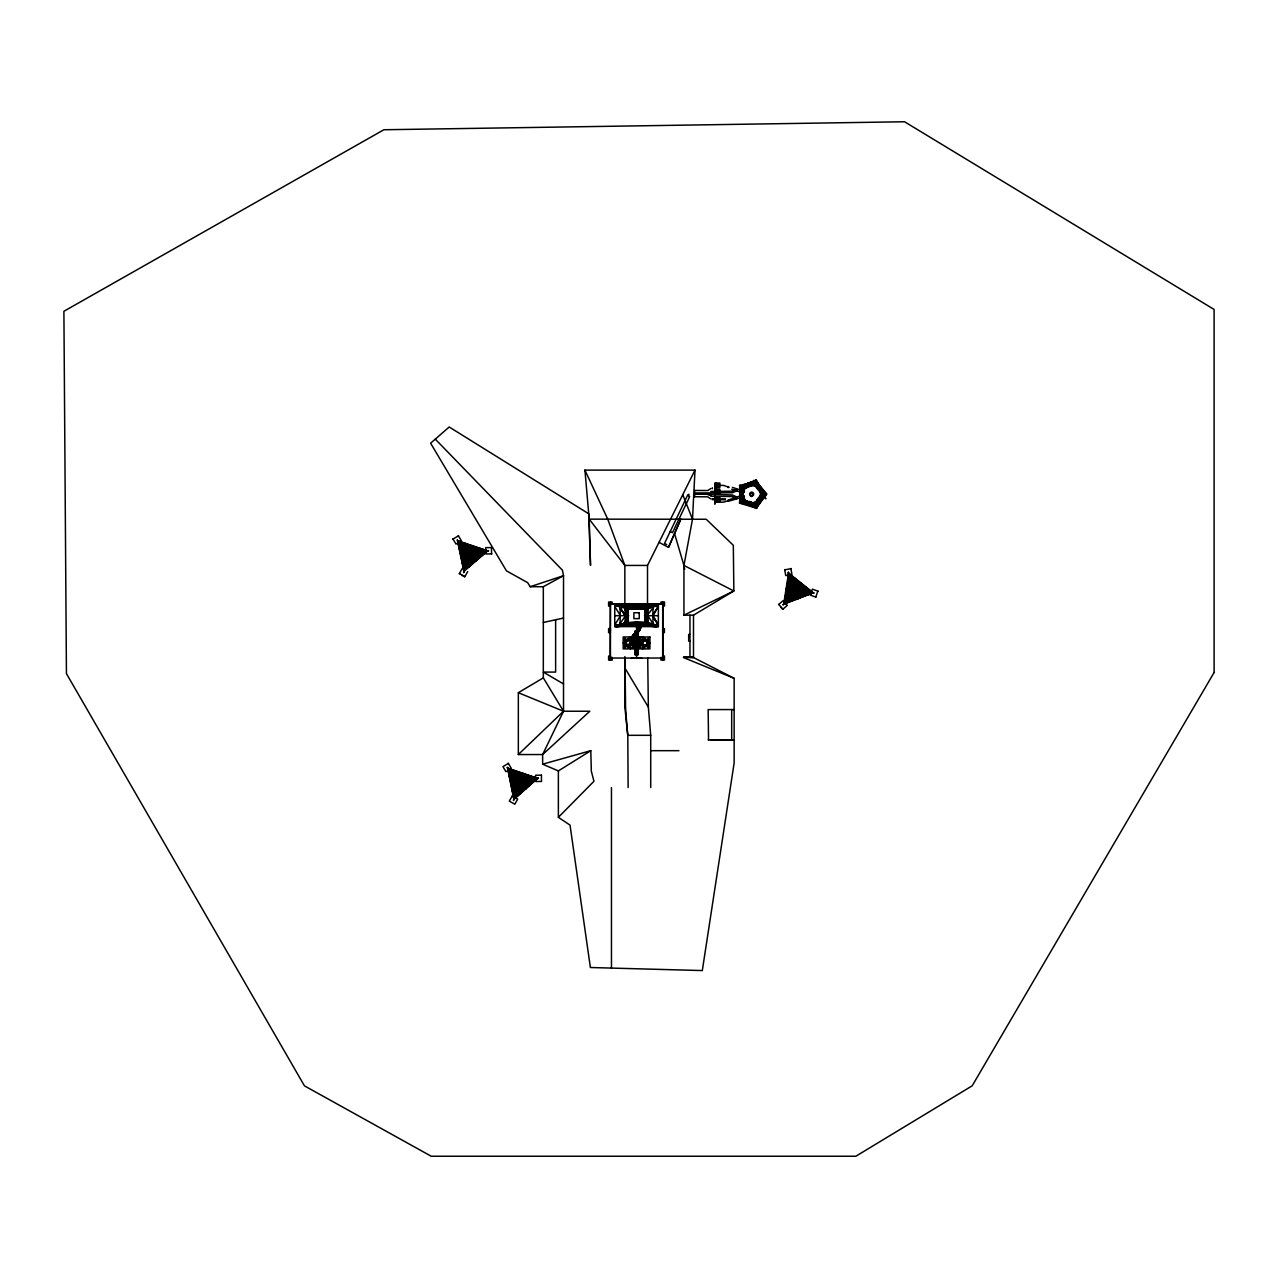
<?xml version="1.0" encoding="UTF-8"?>
<svg xmlns="http://www.w3.org/2000/svg" width="1278" height="1278" viewBox="0 0 1278 1278"><rect width="100%" height="100%" fill="white"/><g stroke="black" fill="none" stroke-linecap="round" stroke-linejoin="round"><path stroke-width="1.5" d="M662.675 658.218L662.675 656.029L664.464 656.013L664.464 660.055L660.87 660.055L660.87 657.371M520.194 779.82L520.929 780.155M477.605 550.435L476.63 550.051L477.716 550.467M715.488 483.02L714.849 504.171L714.945 483.02L719.881 483.052L719.881 484.394L715.488 484.362M716.207 501.375L716.207 500.033M716.207 498.244L716.223 496.902M716.239 494.171L716.239 492.829M716.255 490.576L716.255 489.234M716.271 487.541L716.271 486.199M716.287 484.378L716.287 483.036M751.672 496.615L753.253 493.979L751.049 492.685M688.89 496.679L688.906 494.171M694.689 496.727L694.721 494.203L707.804 494.314L732.278 494.969L737.294 497.206L736.671 498.628L731.943 496.535L710.792 496.263M712.341 488.707L712.357 487.765M466.166 566.058L461.949 545.211M511.983 772.839L531.392 779.899M467.189 550.626L466.454 551.297M479.857 552.639L466.662 564.109L463.147 546.824M516.935 778.238L516.44 778.909M482.78 551.713L461.102 544.46M515.737 773.877L516.983 774.372L515.881 773.637M510.992 772.072L532.814 779.564L511.008 772.104M740.026 486.311L739.563 485.177L740.553 499.874M741.016 486.966L740.617 486.055M740.936 486.295L740.968 501.743M755.49 505.737L741.671 501.711L741.895 486.758L740.841 501.711M743.988 496.008L743.588 499.746L742.662 488.084L742.742 500.481L743.54 488.627L748.94 485.832L743.764 488.244L747.534 487.365M743.652 492.445L743.54 488.627L743.333 492.461M463.323 546.84L479.697 552.463L466.646 563.854M516.52 791.386L513.197 774.372M521.36 779.484L519.619 779.229M740.905 486.95L739.483 503.117L755.841 507.989L741.24 502.318L755.122 505.625L743.876 500.225L747.422 501.264M742.007 487.477L742.822 500.736L741.847 487.477L741.959 501.04M742.822 488.084L742.758 500.401L742.374 494.219M743.636 492.318L743.732 488.42L754.915 484.474M743.7 488.787L744.004 492.493M534.891 778.829L533.581 778.414M534.028 779.165L509.618 771.417M509.666 770.362L510.928 770.698M460.208 543.438L465.096 568.406L484.378 551.633M510.178 770.953L534.204 779.213L514.89 795.938L510.034 770.874M514.299 798.446L508.548 768.509L514.139 798.478L536.648 778.35M755.346 506.631L740.345 502.941L740.905 486.742L741.783 500.992L742.726 487.924M624.846 604.702L624.846 565.435L589.206 519.14L706.223 519.251L733.316 545.291L733.844 590.979L693.491 615.181L683.938 615.181L683.938 565.435L692.484 519.251L695.008 470.112L584.925 470.112L589.206 519.14L590.516 565.435L588.743 513.804L449.201 426.996L430.622 443.21L506.455 570.851L527.67 582.672L530.194 586.714L543.326 586.714L563.518 575.691L562.448 570.228L435.287 439.137M463.93 571.713L457.268 539.763L457.844 540.898M458.195 541.76L486.678 550.578M507.318 767.503L507.893 768.366L507.27 767.327M742.742 500.305L742.806 488.164M743.125 494.203L742.151 494.235L742.885 487.749L742.742 500.561L754.931 504.602L763.781 494.378L755.458 504.299L760.57 495.976M488.563 550.946L487.525 551.01M537.415 778.414L538.453 777.982M633.489 640.629L634.319 642.355L633.233 640.502L642.738 623.952L633.041 642.115L631.683 641.396L641.3 624.143L642.722 623.968L632.834 638.489L631.556 637.626L641.316 624.047L642.738 623.952L632.674 638.313L631.412 637.434L641.348 623.968L642.323 624.686M743.748 499.586L743.828 496.008M635.853 642.275L637.019 642.53L636.859 643.952M637.083 643.745L636.14 643.345M654.927 626.619L657.036 626.508M790.603 585.244L790.747 584.381M789.133 583.615L789.293 582.576M788.127 582.337L788.382 580.755M788.638 582.832L788.861 581.442M787.583 581.905L787.887 580.036M626.252 641.732C626.987 649.767 632.77 639.048 630.23 640.725M630.437 643.473L630.437 642.291M632.993 639.319L632.77 641.013M633.92 637.498L634.479 639.351L633.201 641.045M634.479 646.301L633.137 645.933L633.281 644.751M636.939 642.994C634.431 643.058 638.345 640.534 637.179 643.713M638.521 644.016L639.208 643.01L638.872 644.224A2.668 2.668 0 0 1 634.511 644.591A2.668 2.668 0 0 1 635.645 640.374A2.668 2.668 0 0 1 639.224 642.882L638.872 644.224L639.192 643.01M640.07 640.566L638.425 639.607M637.914 637.818C645.342 639.639 640.47 651.381 633.936 647.403C626.3 641.444 637.387 634.399 643.729 637.722M643.01 641.013C640.23 647.131 648.92 645.869 647.499 641.923M642.499 643.473L642.499 642.291M789.053 589.078L788.766 591.075L789.405 587.113M636.556 646.588L638.649 646.508A4.185 4.185 0 0 1 634.463 646.508L637.562 646.588M635.789 643.217L635.198 643.457M471.486 552.288L470.192 551.473M626.699 645.358L627.019 645.007A2.348 2.348 0 0 0 630.581 642.882L632.37 642.882M642.994 645.214L643.489 645.007M646.349 640.677L642.834 641.189M792.935 590.276L793.159 589.35M788.606 572.991L783.654 604.254L813.175 592.896L788.558 573.023M783.813 603.679L783.989 602.481M788.382 574.78L788.574 573.582M789.085 573.838L784.5 603.967L788.925 573.806M810.827 592.657L785.219 602.481L789.117 574.237M789.964 576.426L785.906 601.555L790.139 576.298M786.833 600.037L787.024 598.839M790.139 579.174L790.315 577.991M791.05 578.567L787.296 599.334L807.121 592.257M788.941 598.967L787.599 599.494L790.635 578.918M788.127 598.695L791.146 579.653L806.13 591.794L788.127 598.695L806.13 591.762M791.354 580.595L788.846 597.912L805.108 591.634L791.673 580.691M789.405 596.762L791.769 581.889L803.846 591.714M789.596 596.73L791.961 581.809L803.878 591.347L789.516 596.874L803.814 591.65M802.552 591.059C792.009 596.187 785.171 601.778 793.143 582.8M792.871 583.758L791.146 595.516M791.449 594.382L793.382 584.861M798.015 590.356L798.974 590.66L793.766 586.394C785.762 599.366 808.111 590.771 794.005 586.043M792.935 592.177L793.83 587.225L798.127 590.452L792.664 592.081M794.005 587.257L793.51 592.848L798.111 590.58M793.574 592.018C791.625 581.41 803.447 594.062 793.718 591.842M792.408 590.628L792.743 588.743M793.303 591.139L793.59 591.954L797.616 590.42L794.133 587.624M793.59 591.762L794.389 587.592L797.44 590.66M633.441 637.067L634.447 638.569L633.201 636.907L642.419 623.808L633.073 636.732C633.728 639.399 633.68 635.118 631.524 637.434M798.351 590.883L794.229 586.874L793.287 592.832M460.24 548.022L460.559 549.604M785.443 595.468L785.139 597.337M785.826 596.81L786.082 595.213M786.721 594.909L786.497 596.299M469.138 556.857C464.825 538.549 471.31 567.544 468.259 553.534M518.325 784.724L519.188 784.341M519.06 784.436L518.037 779.963L518.932 784.388L518.836 783.366M787.264 595.356L787.424 594.318M467.46 561.026L465.368 549.157L476.582 553.198L467.301 560.722M515.002 777.136L526.296 780.363M467.349 561.601L464.649 548.629L477.413 552.991L467.492 561.857L477.285 552.815M467.508 561.633L464.857 548.374L477.141 553.102M517.382 789.293L527.319 780.507L514.539 776.289L515.258 775.842M466.214 550.211C462.94 576.058 486.678 538.198 468.243 559.668M516.12 777.759L525.21 780.954L517.941 787.328L515.865 777.823L525.354 781.098M789.213 594.078L789.341 593.216M464.154 547.639L478.419 552.495L467.029 562.815L464.17 547.575M626.06 644.991L626.252 645.039A2.939 2.939 0 0 0 630.773 644.352M643.281 645.262L643.569 644.863M467.476 551.617L468.722 557.911M530.689 779.692L512.526 773.957M514.283 776.72L513.996 775.698M620.181 608.536L624.75 614.83L620.485 608.104M648.361 616.571L652.818 623.297M511.855 772.87L531.728 779.947L516.04 793.59L511.807 773.03M611.331 604.079L610.389 603.136L609.382 604.015L610.437 605.005L609.925 603.264L611.491 604.015M610.405 629.687L609.91 631.508L610.293 629.671M610.756 657.499C610.293 659.272 609.941 657.531 610.788 657.851M638.872 644.224L638.696 642.882M661.764 604.015L663.586 603.52L662.675 605.005M662.036 604.015L663.378 604.015L662.419 604.031M662.339 657.451L662.675 658.697L662.675 657.355M517.846 786.305L524.06 780.714M538.421 778.43L537.447 778.59M796.913 588.727L796.242 588.295M516.759 790.299L514.091 775.155L528.373 780.219L516.6 790.299M611.347 657.547L609.91 658.889L610.437 657.052M661.621 604.015L663.17 603.2L662.707 604.957M662.819 629.671L663.729 630.661L662.675 631.636M662.276 658.042L662.419 658.154M662.675 657.052C665.854 660.199 659.496 657.068 662.196 658.841M480.56 552.064L466.103 564.636L466.837 565.211M516.024 792.328L530.466 779.66M464.074 571.538L463.706 572.688M464.393 570.451L458.69 541.664L459.409 542.559M513.82 799.069L513.5 800.491L513.98 799.133M514.315 798.031L509.203 770.362M627.466 615.085L625.405 607.481L647.706 607.481M628.313 614.59L627.115 614.974L625.15 609.75M644.799 616.795C648.074 615.676 649.336 630.102 645.63 616.316M748.349 505.034C725.808 493.707 772.823 512.143 749.084 502.318L755.138 503.676M748.604 504.251L741.751 501.439M755.362 505.513L765.011 494.378L756.368 506.599L766.209 494.41L760.969 487.301C773.541 516.2 757.934 481.758 756.049 481.614L756.049 479.681L754.371 486.311M755.777 506.008L748.429 504.027L748.173 505.145M755.617 507.909L754.308 501.934L755.873 507.829M748.588 503.899L741.272 502.206L748.221 505.002M749.371 501.647L748.796 503.26L754.947 505.625M755.458 504.299L762.918 494.091L755.138 504.762L742.326 501.343L755.122 505.609M461.374 545.546L462.061 545.323M484.266 552.208L484.362 551.393M749.132 502.158L754.611 503.564L749.371 501.391M797.472 588.599L796.29 587.784M813.846 592.848L812.984 592.784L813.974 593.072M465.032 568.263L484.266 551.505L459.952 543.597M515.977 793.35L531.536 779.884M796.466 588.998L797.36 588.359M794.229 589.829C800.507 590.212 786.274 591.379 785.906 588.583M791.897 583.135L802.648 591.155M460.991 544.412L465.639 566.953M519.683 791.386L520.098 790.108L519.219 790.778M747.694 500.976L743.876 500.225M743.652 500.257L747.55 501.296L744.068 500.017M800.811 590.755L791.593 594.366L800.427 590.755M457.684 540.929L487.637 551.137M459.281 542.767L485.241 551.617M460.895 544.572L483.004 551.665L465.48 567.112L460.975 544.348M462.54 545.834L462.844 547.623M463.978 546.585L462.7 546.073M464.729 544.109L466.246 544.62M465.112 544.859L466.454 545.307M465.911 545.77L466.917 546.105M465.096 549.556L476.374 552.783M466.837 547.895L467.668 548.182M469.969 553.55C467.716 558.294 474.697 548.39 472.812 545.578M473.403 553.805L467.46 551.345M468.579 558.135L473.579 553.566M474.138 553.134L474.298 553.965M474.41 553.438L468.355 558.901L474.41 553.566L466.742 550.866L468.243 558.853M476.135 551.058L475.304 550.77M476.662 552.991L476.454 553.853M478.164 549.939L477.173 549.604M479.17 551.808L480.32 552.16M480.113 549.348L478.595 548.821M461.949 545.386L481.694 551.761M486.726 551.457L464.058 570.739M512.989 774.66L529.667 779.884M514.235 770.922L516.024 771.529M515.034 772.439L516.376 772.886M514.906 776.273L515.897 776.641M515.833 773.35L516.823 773.685M515.354 775.858L513.676 775.522M516.759 775.474L517.59 775.762M516.727 778.526L524.22 781.082M517.159 779.085L523.549 781.225L518.485 785.714L517.127 779.085L523.549 781.273M517.702 779.931C528.213 777.871 520.418 786.401 518.277 784.676M517.67 779.868L522.846 781.657L518.804 784.884M518.197 780.299L522.175 781.545L518.996 784.5L518.293 780.203L522.335 781.577L519.012 784.181M520.018 781.082L522.734 773.158M526.041 778.637L525.226 778.366M526.025 780.075L527.031 780.395M526.919 779.836L528.054 780.219M528.086 777.519L527.079 777.184M529.268 777.28L527.942 776.832M530.817 776.561L529.028 775.954M536.648 779.053L508.245 768.941M515.561 794.868L510.88 772.12M472.045 555.978L471.278 557M522.015 783.59L520.753 784.564M628.313 616.795C625.293 614.606 623.904 631.14 627.466 616.316M647.674 609.159L645.821 614.974L647.962 609.75M645.63 615.085L647.946 609.478M815.747 597.05L817.856 591.123M805.843 591.57L805.012 591.107M464.521 571.09L458.562 541.025M481.518 552.208L465.991 565.898L481.806 552.352M469.361 563.358L470.176 562.528L469.425 563.215M515.114 795.859L510.289 770.826M619.942 614.862L615.006 606.826M653.026 616.907L658.106 624.559L653.362 616.539M636.572 644.048C632.035 636.22 643.138 648.281 635.374 642.195M471.055 556.329L471.646 555.706M791.066 578.902L807.089 591.73M463.547 572.416L463.898 571.49M464.297 570.419L486.391 551.09L459.361 542.527L464.968 569.365M514.219 797.999L536.297 778.669M793.926 585.628L793.127 585.995M516.631 792.664L516.104 792.136M808.511 591.954L790.331 577.544L786.897 600.436M532.814 779.436L515.385 794.676L510.896 771.928M789.948 576.362L809.693 592.417L785.858 601.634M625.9 642.259L627.61 640.55L630.022 641.093M632.77 644.735L632.993 646.444L634.687 646.668M637.003 642.882L636.093 642.882M640.342 641.013C641.364 638.249 635.981 638.537 640.182 640.789M639.575 643.681L636.556 645.997L633.537 643.681M640.31 644.687L639.655 645.134M640.342 646.157L640.342 644.735M647.115 641.332L647.019 642.131M467.972 559.572L466.119 550.211L475.352 553.182M668.522 547.399L680.775 519.235L668.522 547.399L659.017 542.335M517.175 789.277L514.667 776.129L516.951 789.309M469.026 557.671L467.492 552.08L472.684 553.805M475.112 553.342L466.103 550.243M519.076 785.155L517.782 779.34M526.408 780.714L517.494 788.622L515.274 776.752L517.862 788.526M687.804 494.778L664.496 543.501L666.765 544.588M689.689 496.679L672.484 532.638L670.215 531.552M793.159 594.845L793.143 595.229M647.515 604.702L647.515 565.435L695.008 470.112M635.997 643.441L635.39 643.457M633.68 640.837L631.779 641.38L641.332 624.159L641.939 626.06L640.566 625.469L640.837 627.258L639.495 626.587M459.265 573.774L462.253 568.47M467.732 571.554L464.745 576.857L462.013 575.308M639.192 647.195L639.783 646.748M755.969 506.855L765.218 493.979L755.777 505.273L761.832 495.704M762.79 493.995L755.889 505.353M756.288 506.264L763.557 494.458M760.25 500.161C771.896 485.496 756.672 499.954 761.177 500.848L756.688 507.638L766.896 493.995L756.129 481.55L764.691 493.58M755.282 503.324L757.998 498.5M758.126 498.596L755.042 503.197M615.006 624.559L619.942 616.539M653.026 614.478L658.106 606.826L653.362 614.862M653.17 614.862L658.106 606.826M755.586 504.395L758.812 499.075L759.499 499.522M788.414 572.224L788.382 572.959M758.541 498.979L759.563 499.682L755.777 505.273L764.292 493.867M755.138 504.762L743.045 500.736L755.186 504.618L759.451 499.586L761.193 500.816M790.89 595.149L792.248 584.142M761.768 493.915L758.876 499.235L762.646 494.298M755.058 503.356L761.624 494.235L758.765 499.139L762.774 494.394M762.758 494.187L755.33 504.634M791.769 583.327L792.568 582.928L790.267 596.059L802.728 591.315L792.424 582.784M758.429 498.819L755.17 503.276L761.464 494.266M763.717 494.362L755.586 505.689M484.202 551.681L460.192 543.454M791.577 580.803L788.861 598.104M632.514 636.284L632.85 638.361L631.588 637.578L641.348 624.063L641.636 625.964L639.623 626.412L639.847 628.409M784.868 603.184L786.034 602.625M790.379 577.704L808.479 592.018M620.277 623.297L624.942 616.571M648.042 614.399L652.818 608.104M812.185 593.056L784.117 603.392M788.43 598.679L790.986 579.621L792.376 580.691M783.238 604.925L783.845 604.143L782.935 604.67M784.532 603.232L811.849 592.641L789.437 575.308L785.443 602.401M787.903 595.053L788.079 594.046L787.935 595.197M629.91 644.671L630.214 644.016M633.856 641.316L636.556 639.767L639.256 641.316M642.722 641.732L642.451 640.629M470.16 552.192L471.007 552.575M512.686 773.653L516.136 792.552L530.642 779.852L512.382 773.653M760.378 500.241L759.388 499.65M478.403 552.751L464.058 547.799L466.678 562.719M646.876 641.508L646.317 640.725M788.414 573.199L813.271 592.784M789.293 575.483L810.859 592.417M789.437 576.474L809.805 592.289L785.81 601.475M793.942 578.614L795.188 579.621M794.037 579.445L795.14 580.34M794.469 580.579L795.299 581.25M793.526 585.739L799.804 590.708M795.763 589.302L801.018 582.784M799.645 590.34L799.613 591.155M804.533 588.727L803.718 588.056M806.562 588.838L805.316 587.832M516.12 777.935L517.862 787.216M757.95 498.564L761.592 494.346M476.295 553.039L467.46 560.914L465.192 549.189M795.204 592.768L796.657 592.129M518.469 779.915L517.862 780.155M811.466 592.96L810.316 593.311M620.149 608.807L620.533 606.954M634.128 638.792L634.096 638.489A5.24 5.24 0 0 1 641.78 642.882A2.939 2.939 0 0 0 641.875 643.633M652.962 622.594L652.739 625.309M791.705 598.296L792.695 597.784L791.641 598.28M784.452 603.168L785.203 602.305M808.271 592.273L786.609 600.229M640.342 647.067L639.511 647.722M792.552 594.078L791.913 593.311M788.206 572.304L788.574 573.231M790.89 595.324L801.961 591.011L792.664 583.535M734.147 678.314L683.41 657.531L693.491 657.531L734.147 678.314L734.147 762.966L702.309 970.561L590.388 967.51L570.036 825.125L558.374 817.329L593.966 781.257L591.315 771.145L590.803 750.681L542.639 764.18L542.639 754.547L563.518 711.239L563.518 575.691L530.194 586.714M735.154 489.873L731.99 491.215L710.84 491.455M629.878 644.144L630.054 645.086L629.974 644.24M663.138 658.841L662.675 657.084M629.655 644.639L629.495 644.527M789.884 597.417L789.133 597.737M801.833 591.091L790.619 595.101M469.154 565.1L470.176 564.125M469.09 565.946L470.256 564.844M520.098 791.721L519.028 792.648M518.341 754.547L563.518 711.239L589.813 711.239L542.639 754.547L518.341 754.547L518.341 692.708L543.326 677.851L543.326 586.714M470.384 565.515L468.962 566.761M520.306 793.095L518.884 794.341M750.761 492.861L750.17 494.618L751.672 495.72M468.754 555.834L469.01 556.745L472.253 553.917L468.131 552.719M467.173 562.847L478.228 552.607M465.799 566.793L466.71 566.01M481.694 552.895L482.605 552.096M486.854 551.026L463.898 570.563M518.277 786.497L524.236 781.162M516.456 791.545L529.731 780.171L516.584 791.689L513.085 774.42L529.316 780.283M515.338 795.555L516.248 794.772M532.814 780.251L533.725 779.468M513.98 798.319L536.664 778.494M513.932 799.421L537.463 778.254M778.558 604.558L783.206 600.628L787.28 605.421L782.647 609.366L780.602 606.97M469.266 556.761L472.093 554.093M801.05 589.254L800.427 589.174M480.72 556.473L482.141 555.227M530.642 784.053L532.063 782.807M479.378 556.074L480.48 555.195M480.065 556.249L481.279 555.195M528.373 783.67L529.204 783.015M633.584 639.911L634.463 639.256M634.703 646.093L633.616 646.077M639.607 646.301L639.559 644.687M646.317 644.495L645.294 645.086M755.953 481.119L742.135 486.87L748.525 484.713M755.218 482.221C787.951 522.59 732.55 452.492 763.829 494.107M741.08 486.007L755.681 480.352L741.08 486.007L755.33 482.125M761.944 494.203L755.234 483.835L763.525 493.739L756.448 480.496M755.186 482.685L740.649 486.295L755.793 481.423M759.915 488.052C757.87 491.886 751.304 473.691 760.186 487.861M755.777 482.94L762.982 494.346M758.94 488.739L762.615 494.107L754.994 483.595L742.742 487.333M755.106 483.515C765.602 495.784 767.647 499.219 754.963 484.697M758.956 488.771L755.202 483.755L761.576 493.787L754.915 484.921L757.934 489.538M758.685 488.883L762.806 493.755M739.946 502.142L745.154 499.299L739.962 502.813L740.393 485.305M614.75 607.497L615.229 605.644M710.872 488.5L707.82 490.528L694.737 490.448L694.721 492.957L732.294 492.781L737.342 490.624L736.735 489.186M542.639 764.18L558.374 770.922L590.803 750.681M453.019 539.06L458.451 535.849M508.372 763.429L502.941 766.64L505.912 771.656L511.328 768.445L508.229 763.206M468.227 557.256L469.01 557.208M515.737 793.414L511.695 772.998M467.812 558.582L468.754 558.821M683.938 615.181L733.844 590.979L683.938 565.435L674.64 533.964M728.14 487.589L728.971 487.206L723.524 485.416L715.632 485.368M792.44 596.746L793.239 596.379M728.684 499.89L740.409 495.848M790.842 599.845L792.136 599.286M791.961 599.973L790.459 600.548M791.849 600.66L790.092 601.331M743.061 487.525L754.963 482.653L742.678 487.733L748.972 485.991L742.981 487.573M742.63 487.589L755.218 483.659M633.281 639.096L634.687 639.096M754.755 483.435L741.384 486.95L755.346 481.502L740.17 485.384L744.77 489.506L739.802 485.672M750.873 486.279L754.403 484.618L748.86 485.864L748.429 484.426M755.394 481.646L748.093 483.324L748.908 486.007L754.643 483.627L748.892 486.007L754.26 484.666M516.999 781.625L517.366 783.494M748.908 486.007L754.691 483.771M804.741 591.746L803.622 592.177M805.699 592.529L806.817 592.097M748.269 484.298L754.963 482.717L742.103 486.838M796.673 590.771L797.552 590.436M748.445 484.09L748.045 483.18M658.362 605.532L645.709 609.079L658.362 604.782L658.362 626.619L614.75 626.619L614.75 604.782L658.362 604.782L644.799 609.079M628.313 622.306L614.75 625.869C628.856 621.268 644.352 619.942 658.362 625.869L644.799 622.306M747.486 487.206L744.068 488.26M741.895 486.966L755.41 482.573M743.908 488.212L754.659 484.729L761.544 494.075M804.677 595.74L806.466 595.133M803.542 594.909L804.884 594.462M804.134 595.308L805.667 594.797M748.525 484.713L754.963 482.733M744.467 496.599L729.051 501.088M800.763 593.487L801.594 593.168M640.661 625.453L642.562 624.91L641.268 624.015L642.578 624.91L641.109 623.153L643.281 623.249L643.281 624.223L641.109 624.223M639.927 626.779L641.828 626.236L640.374 625.341L640.773 627.29L639.495 626.492M639.176 628.041L641.093 627.562M637.706 630.757L639.607 630.214M636.971 632.083L638.92 631.572M638.345 629.543L638.169 632.722L634.223 633.76L634.431 635.933L632.546 636.396M636.716 635.517L634.16 633.984C634.303 638.073 632.578 633.632 637.387 634.192L636.077 633.505M634.751 636.061L636.652 635.517M635.166 638.169L633.265 638.712L633.728 640.693L632.386 640.102L632.993 642.019M632.53 640.054L634.607 639.687M614.75 625.869L627.402 622.306L627.466 616.012M610.964 603.743L609.814 603.743L610.389 604.75M610.405 629.958L610.405 631.3M662.611 631.3L662.899 630.15M662.611 631.556L663.554 630.629L662.611 629.687M610.421 657.132L609.941 658.889L611.219 657.611M663.154 658.873L662.18 658.873M616.411 604.766L635.278 605.868M637.834 625.325L656.7 626.619L637.834 625.533M487.493 550.834L488.484 550.594M543.326 622.466L563.518 618.057M734.147 709.578L708.156 709.578L708.539 739.866M460.368 543.23L465.352 568.359M462.716 545.994L466.214 564.972L480.72 552.256L462.46 546.073M460.879 548.534L461.214 549.891M461.677 549.444L461.933 550.451M465.128 549.205L465.767 549.077M463.658 550.642L463.898 551.489M467.94 552.575L472.045 553.949M460.639 556.234L468.834 554.62M468.722 557.192L472.892 554.029L468.962 557.272M468.451 558.055L467.205 551.505L473.611 553.662M465.623 560.259L465.464 559.397M464.186 562.128L464.042 561.09M463.786 563.279L463.579 561.889M465.927 563.374L466.151 564.604M463.403 563.981L463.083 562.4M464.186 571.665L457.62 540.706L487.717 550.898L463.738 571.506M509.379 775.123L509.826 776.96M510.162 775.618L510.481 777.2M510.785 776.113L511.12 777.487M511.599 777.024L511.855 778.046M513.58 778.222L513.804 779.069M516.568 778.51L518.197 786.353M510.545 783.829C511.775 786.369 524.875 780.299 518.788 782.12M515.545 787.839L515.369 786.976M516.568 788.861L516.839 790.028M514.107 789.708L513.964 788.67M513.772 790.858L513.5 789.469M513.325 791.561L513.005 789.98M512.782 792.312L512.494 790.443M514.091 799.245L507.542 768.286L537.639 778.478L513.82 799.293L507.701 768.254M626.156 607.449L635.533 608.312M646.652 623.999L637.866 623.025M637.578 623.281L637.85 622.306M784.692 569.828L790.89 568.694M621.491 606.044L635.645 607.242M637.45 623.952L651.924 625.102M642.483 624.942L640.534 625.277L642.483 624.862M639.639 626.508L641.604 626.188M638.76 627.754L640.693 627.322M639.543 626.619L639.879 628.52L637.866 628.984L638.041 630.869M636.987 630.214L638.936 629.894L638.649 627.849L639.99 628.52M637.546 634.048L636.156 633.377L635.917 631.412L638.057 631.124M637.882 632.642L635.182 632.594L637.163 632.354M634.319 633.92L636.284 633.584L636.7 635.374M631.667 637.626L633.616 637.291L633.329 635.262L633.776 637.163L632.386 636.46L632.642 638.217L631.444 637.387M536.313 778.765L509.283 770.139L514.635 796.993M640.677 627.322L638.68 627.53L639.943 628.409M639.783 628.536L637.818 628.856L639.048 629.639L638.617 627.722M636.923 630.086L638.872 629.766M636.029 631.3L637.978 630.997L636.764 630.15L637.147 632.083L635.869 631.364M635.118 632.53L637.083 632.211M633.329 634.974L635.278 634.671M632.418 636.124L634.383 635.901M518.373 781.066L518.101 780.171M644.112 640.677L644.735 638.121M637.45 607.242L651.924 606.091L637.754 607.29M621.188 625.102L635.645 624.159M637.594 608.44L646.956 607.449L637.866 608.376M626.156 623.744L635.533 623.073L626.444 623.792M637.834 606.06L656.7 604.766L638.073 606.123M616.411 626.412L635.278 625.325L616.411 626.619M710.472 739.882L734.147 739.866L708.156 739.946M634.767 606.028L638.345 606.028M638.345 625.421L634.767 625.421M766.081 494.314L759.979 494.027L765.953 494.506M641.844 640.997L647.515 640.917L647.595 647.243M491.758 547.575L485.672 547.639L485.736 553.949L491.822 553.885M742.151 494.33L741.927 487.509L741.783 500.8M748.844 503.117L742.822 500.736M742.119 501.359L755.506 506.839M631.444 658.234L634 658.234M647.515 565.435L624.846 565.435L607.737 519.172L584.925 470.112M610.437 603.887L662.675 603.887M609.382 604.015L663.729 604.015M610.229 604.35L610.437 604.27M614.75 605.532L628.313 609.079M662.707 606.044L664.496 606.044L664.496 602.002L660.918 602.002L660.918 604.031M610.389 606.107L608.6 606.107L608.6 602.066L612.194 602.066L612.194 604.095M620.149 606.778L652.739 606.076L652.962 608.807M645.773 609.271L627.338 609.271L627.466 615.373M627.402 612.753L628.313 612.753M644.799 612.753L645.709 612.753M620.149 614.159L620.149 617.226M625.15 614.159L625.15 617.226M627.402 614.159L627.402 617.226M645.709 614.159L645.709 617.226M647.962 614.159L647.962 617.226M652.962 614.159L652.962 617.226M644.799 614.59L645.981 614.974M624.75 614.83L620.277 608.104M614.75 615.692L628.648 615.692M644.463 615.692L658.362 615.692M627.402 618.632L628.313 618.632M644.799 618.632L645.709 618.632M627.402 622.37L628.313 622.37M644.799 622.37L645.709 622.37M635.533 623.281L637.946 623.169M647.706 623.201L658.362 625.869M647.706 623.92L625.405 623.92L625.15 621.635M658.25 624.175L657.882 625.757M620.884 625.166L621.875 625.309M651.237 625.309L652.227 625.166M616.076 626.508L618.185 626.619M610.405 628.616L608.616 628.616L608.616 632.658L610.437 632.61M662.611 628.616L664.416 628.616L664.416 632.658L662.611 632.658M638.281 636.971L638.281 631.22L634.815 631.22L634.815 636.971M635.23 631.524L637.882 631.524M635.23 631.843L637.882 631.843M635.23 632.195L637.882 632.195M635.23 632.977L637.882 632.977M635.23 633.584L637.882 633.584M689.96 634.415L688.682 634.415L688.682 641.236L689.96 641.236M635.23 635.326L637.882 635.326M635.23 635.821L637.882 635.821M635.23 636.156L637.882 636.156M635.23 636.38L637.882 636.38M634.815 636.572L638.281 636.572M628.616 637.722L634.287 637.722M628.664 637.93L644.447 637.93M628.361 639.735L628.536 638.121L628.536 639.895M646.828 642.77L649.432 643.106L646.828 643.106M623.169 642.93L625.948 642.882M640.741 642.882L642.419 642.882M646.828 642.93L649.927 642.93M644.575 647.754L644.112 645.086M628.664 647.946L644.447 647.946M634.815 649.304L638.281 649.304M635.23 649.719L637.882 649.496M635.23 650.055L637.882 650.055M635.23 650.55L637.882 650.55M635.23 652.291L637.882 652.291M635.23 652.898L637.882 652.898M635.23 653.218L637.882 653.218M635.23 653.665L637.882 653.665M635.23 654.016L637.882 654.016M635.23 654.352L637.882 654.352M683.602 656.924L693.491 656.924M609.382 658.042L663.729 658.042M650.71 787.583L650.71 735.313L627.802 735.313L624.846 707.133L624.846 656.604M650.71 750.681L678.953 750.681M691.717 657.531L693.491 657.531L693.491 615.181M641.668 658.234L636.556 658.218L636.556 647.067M714.929 486.183L719.865 486.215L719.865 487.557L715.472 487.541M714.913 489.218L719.849 489.25L719.849 490.592L715.456 490.576M714.897 492.829L719.833 492.845L719.833 494.187L715.44 494.171M714.865 496.902L719.818 496.934L719.802 498.276L715.408 498.244M714.865 500.033L719.818 500.065L719.802 501.407L715.408 501.375M694.689 496.727L707.772 496.838L710.792 498.915M725.473 498.835L712.261 498.739L712.261 499.666L725.249 499.778M715.504 502.126L723.396 502.19L728.875 500.497L728.045 500.097M739.882 486.311L740.585 498.037M741.32 494.123L740.17 494.203L741.32 494.346L741.016 486.758M616.411 604.973L635.278 606.06M626.156 607.657L635.517 608.44M637.578 623.073L646.956 623.952M621.188 606.091L635.645 607.433M637.45 624.159L651.924 625.309M627.642 645.086L628.233 646.061M637.578 608.12L637.85 609.079M742.837 500.593L754.483 503.564M755.825 505.864L748.652 504.091M749.036 502.478L754.803 504.714L743.253 500.96L749.132 502.334L743.924 500.081M478.02 549.252L479.378 549.636M754.819 503.596L749.212 501.887L754.483 503.5M755.953 506.919L740.873 502.014M732.342 487.365L744.515 491.343M731.751 489.186L740.441 492.046M645.709 622.306L658.362 626.619L645.709 623.121L627.386 623.121L614.75 626.619L627.402 622.306L627.386 623.121L627.386 608.28L645.709 608.28L645.709 623.121L645.709 622.306L647.962 623.137M507.733 768.126L537.687 778.318M508.197 769.116L536.728 778.813M515.082 776.928L526.488 780.81M818.112 591.203L812.377 589.158L810.252 595.101L815.987 597.145M518.341 692.708L563.518 711.239L543.326 677.851M641.891 626.236L640.518 625.549L641.141 627.418L639.783 626.875L640.502 628.744M639.767 630.07L638.361 629.399L640.342 628.888L639.032 628.201L639.655 630.07M638.297 629.527L639.703 630.166M638.281 632.722L636.827 632.179L637.434 634.048M633.968 637.291L635.917 636.843L635.39 634.846L636.795 635.358M635.326 638.01L633.856 637.482M791.737 594.286L793.127 584.829L800.667 590.931L793.223 584.701M459.393 573.55L464.873 576.634M563.518 683.954L543.326 672.084L555.626 672.084L555.626 619.782M639.112 629.75L637.802 628.936L637.211 632.051M636.827 630.294L638.121 631.124M637.339 632.227L635.949 631.524L636.332 633.457L635.981 631.412M635.565 634.687L634.255 633.872L635.454 634.543L635.102 632.786L636.412 633.505L634.958 632.594L635.342 634.543L634.064 633.824M637.658 628.92L638.984 629.734L637.722 629.048L638.105 630.837L636.811 630.07M634.543 635.757L633.185 635.022L633.648 636.987L632.259 636.268M658.362 607.497L657.882 605.644M614.75 623.888L615.229 625.757M633.584 645.837L634.463 646.508M754.132 486.279L756.464 480.768M788.782 573.95L812.201 592.912M792.552 583.663L801.865 590.771M626.524 644.815L626.14 645.071A2.939 2.939 0 0 1 626.763 640.342L628.233 639.943A2.939 2.939 0 0 1 631.076 642.115M625.98 640.629L626.619 641.268L628.233 639.687M508.532 769.308L509.315 770.139L508.612 769.244M754.835 484.793L758.717 488.963M485.145 551.137L464.521 569.205M470.464 555.147L475.959 561.457M532.702 779.229L515.29 794.581M520.354 782.759L525.881 789.037M518.964 785.059L517.702 779.772M759.26 488.547L754.994 483.595L742.806 487.525M778.765 604.398L782.839 609.191M620.149 622.594L620.533 624.447M634.591 644.016L634.591 644.016A2.316 2.316 0 0 1 636.348 640.566A2.316 2.316 0 0 1 638.728 643.665A2.316 2.316 0 0 1 634.91 644.511M639.958 647.579L639.559 647.051A1.597 1.597 0 0 0 640.502 644.639M755.729 481.295L765.043 494.123M755.633 482.844L763.541 493.739M756.32 480.592L760.825 487.365M653.17 616.539L658.106 624.559M624.99 658.138L625.118 668.362L648.345 707.133L650.71 735.313M458.323 535.626L461.422 540.866L455.99 544.077L452.891 538.837M789.021 574.269L789.469 575.324M682.771 494.666L692.484 519.251M813.08 592.657L783.542 603.999M795.491 590.963L798.478 598.775M641.38 624.159L641.732 626.028L640.454 625.134L641.684 626.06L641.316 624.143L641.875 626.092L640.454 625.23L640.741 627.178M635.47 634.846L635.214 638.026L634.719 636.172M463.355 553.662L464.138 557.591L463.403 553.646M517.095 779.165L518.373 785.65M467.604 552.224L468.77 557.256M467.077 554.045L467.444 555.914M683.938 565.435L684.673 569.253M790.842 568.438L791.945 574.429L785.746 575.563L784.66 569.573M636.875 630.326L637.227 632.227M632.434 636.492L632.786 638.393M743.62 496.168L743.668 500.065M647.722 657.851L648.345 707.133M624.814 644.815L624.846 647.531M625.118 668.362L625.565 707.133A31.215 0.99 86.5 0 0 627.802 735.313L628.121 787.583M491.503 547.575L491.567 553.885M743.62 496.024L743.652 499.714M610.437 658.218L610.437 656.029L608.616 656.077L608.616 660.103L612.21 660.103L612.21 657.419M731.687 709.578L731.687 739.946M689.96 615.181L689.96 657.531M662.915 604.031L662.915 658.01M662.707 602.002L662.675 660.055M657.435 605.532L644.799 608.28L644.799 623.121L657.435 625.869M648.393 637.93L648.393 647.946M647.978 644.128L647.978 647.179M642.722 636.971L642.722 639.208L647.898 639.208L647.898 646.668L642.722 646.668L642.722 648.904M638.281 648.904L638.281 654.655L634.815 654.655L634.815 648.904M637.882 631.22L637.882 636.971M637.882 648.904L637.882 654.655M636.556 605.964L636.556 606.842M636.556 607.338L636.556 609.079M636.556 622.306L636.556 638.696M635.15 608.28L635.246 609.079M635.246 622.306L635.246 623.233M635.23 631.22L635.23 636.971M635.23 648.904L635.23 654.655M630.374 636.971L630.374 639.208L625.214 639.208L625.214 646.668L630.374 646.668L630.374 648.904M624.846 637.722L624.846 646.972M624.718 637.93L624.718 647.946M615.661 605.532L628.313 608.28L628.313 623.121L615.661 625.869M611.459 787.583L611.459 968.085M610.437 603.024L610.421 660.103M610.389 602.066L610.213 658.01M558.374 770.922L558.374 817.329M641.78 642.882A5.24 5.24 0 0 1 633.936 647.403A5.24 5.24 0 0 1 633.936 638.345M634.399 646.987A1.597 1.597 0 0 1 632.594 644.639M632.434 640.725A1.597 1.597 0 0 1 634.399 638.76M638.329 638.92A1.597 1.597 0 0 1 640.661 640.725M627.051 644.911A2.348 2.348 0 0 1 627.051 640.837L627.003 640.773A2.348 2.348 0 0 1 630.581 642.882M631.172 642.882A2.939 2.939 0 0 1 631.076 643.633M642.163 644.352A2.939 2.939 0 0 0 647.243 644.352A2.939 2.939 0 0 0 644.703 639.943L643.233 640.342A2.939 2.939 0 0 0 641.875 642.115M755.921 507.941L756.768 508.213L755.921 507.941M790.267 583.359L790.171 584.365L790.331 583.375M789.788 582.736L789.66 584.078L789.868 582.752M793.382 585.675L792.104 593.663L799.772 590.867L792.216 593.727L793.446 585.771M788.67 593.919L788.446 594.909L788.67 593.919M466.151 547L467.093 547.383L466.151 547M516.072 774.58L517.015 774.979L516.072 774.58M727.949 501.072L728.348 500.289L727.949 501.072M464.345 543.262L466.119 543.949L464.345 543.262M465.815 546.281L467.061 546.792L465.815 546.281M469.889 547.927L473.675 549.268L469.889 547.927M480.927 548.901L479.122 548.374L480.911 548.981M514.667 771.624L516.168 772.216L514.667 771.624M519.811 775.522L523.613 776.816L519.811 775.522M527.83 777.982L526.536 777.631L527.814 778.062M530.05 776.864L528.517 776.417L530.05 776.864M477.221 550.77L476.247 550.499L477.189 550.818M527.143 778.35L526.153 778.094L527.111 778.414M512.174 796.05L509.315 801.13L514.794 804.213L517.654 799.149L512.174 796.05M1214.1 672.5L972.191 1085.805L855.861 1156.239L431.229 1156.239L304.452 1085.853L66.44 673.634L63.9 311.273L383.863 129.749L904.552 121.761L1214.1 309.452L1214.1 672.5M793.878 577.688L795.283 578.934L793.878 577.688M794.213 581.043L795.204 581.937L794.213 581.043M797.456 583.982L800.587 586.522L797.456 583.982M804.134 589.078L803.047 588.295L804.102 589.142M805.763 588.87L804.629 588.024L805.731 588.918M807.488 588.711L805.971 587.592L807.488 588.711M803.351 589.174L802.536 588.599L803.319 589.222M520.178 792.424L519.012 793.542L520.178 792.424M475.352 557.719L472.365 560.387L475.352 557.719M525.258 785.299L522.271 787.983L525.258 785.299M479.234 555.387L478.451 556.074L479.234 555.387M530.354 782.743L529.284 783.67L530.386 782.791M531.185 782.775L529.987 783.829L531.233 782.823M478.004 554.94L477.253 555.595L478.052 554.971M527.926 782.519L527.175 783.174L527.974 782.567M478.787 554.987L477.78 555.866L478.787 554.987M528.709 782.583L527.686 783.462L528.757 782.631M792.695 597.177L791.769 597.609L792.695 597.177M792.568 598.471L791.609 598.903L792.568 598.471M799.197 595.053L795.475 596.538L799.213 595.085M803.67 594.206L802.68 594.589L803.686 594.27M802.664 593.359L801.721 593.727L802.664 593.359M803.383 593.695L802.121 594.158L803.399 593.759M465.256 561.282L465.064 560.291L465.192 561.298M515.178 788.861L514.986 787.871L515.178 788.861M459.537 547.527L459.904 549.38L459.537 547.527M462.332 549.396L462.604 550.706L462.332 549.396M464.809 561.921L464.553 560.611L464.809 561.921M462.94 564.716L462.572 562.863L462.86 564.732M512.254 776.976L512.51 778.286L512.254 776.976M513.325 781.225L514.06 785.171L513.325 781.225M514.73 789.516L514.475 788.191L514.73 789.516M462.987 549.828L463.179 550.802L462.987 549.828M512.909 777.407L513.101 778.398L512.909 777.407M541.425 775.171L535.594 775.235L535.658 781.529L541.489 781.465L541.425 775.171M652.962 606.028L620.149 606.028L620.149 625.373L652.962 625.373L652.962 606.028M647.962 607.401L625.15 607.401L625.15 623.984L647.962 623.984L647.962 607.401M639.24 612.753L633.872 612.753L633.872 618.632L639.24 618.632L639.24 612.753M649.927 636.971L623.169 636.971L623.169 648.904L649.927 648.904L649.927 636.971M625.453 642.77L623.68 643.106L625.453 642.77M628.536 645.981L628.361 647.754L628.536 645.981M710.84 494.81L707.788 494.474L710.887 494.906M634.591 639.335L633.169 638.728L634.527 639.463M634.815 644.623L634.176 643.521L634.815 644.623M728.093 486.614L728.46 487.397L728.093 486.614M750.665 495.864A1.997 1.997 0 0 0 753.685 494.155A1.997 1.997 0 0 0 750.681 492.397A1.997 1.997 0 0 0 750.665 495.864M635.118 645.406A2.939 2.939 0 0 0 639.511 642.866A3.099 3.099 0 0 0 635.006 640.198A3.099 3.099 0 0 0 635.006 645.566A3.099 3.099 0 0 0 639.655 642.882A2.939 2.939 0 0 0 635.118 640.326A2.939 2.939 0 0 0 635.118 645.406M625.98 645.134A3.195 3.195 0 0 0 631.316 643.697A3.195 3.195 0 0 0 627.402 639.799A3.195 3.195 0 0 0 625.98 645.134M643.537 644.911A2.348 2.348 0 0 0 647.067 642.882A2.348 2.348 0 0 0 643.537 640.837A2.348 2.348 0 0 0 643.537 644.911M642.451 645.134A3.195 3.195 0 0 0 647.786 643.697A3.195 3.195 0 0 0 643.888 639.799A3.195 3.195 0 0 0 642.451 645.134"/></g></svg>
